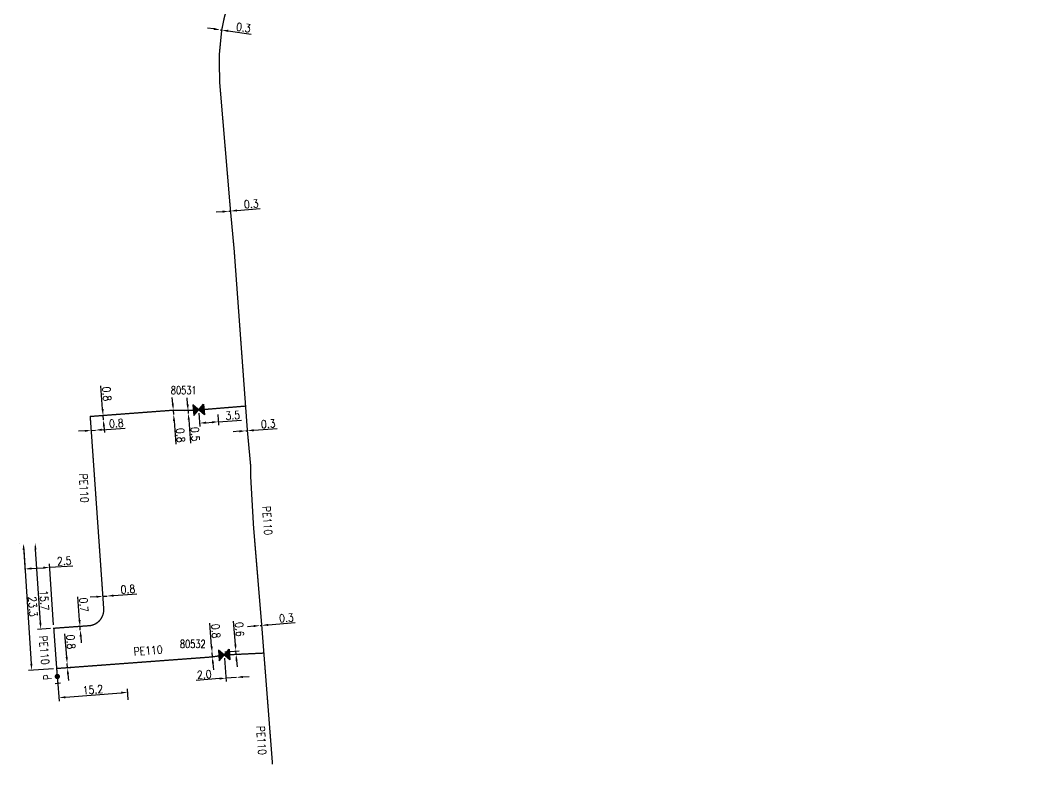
# Model space of a CAD drawing. Header units: millimetres. Extents: x 194012 to 194987, y 156000 to 157000.
# Drawn here: x 194058.2 to 194245.5, y 155999.9 to 156139.5 of the extents above; entities that cross this region are included whole.
import ezdxf
from ezdxf.enums import TextEntityAlignment as Align

# ---------------------------------------------------------------- set-up
doc = ezdxf.new("R2010")
doc.units = ezdxf.units.MM
doc.header["$PDMODE"] = 34
doc.layers.get('0').update_dxf_attribs({"linetype": 'CONTINUOUS'})
doc.layers.get('Defpoints').update_dxf_attribs({"linetype": 'CONTINUOUS'})
for name, color, linetype in [('G_120', 4, 'CONTINUOUS'), ('G_300', 7, 'CONTINUOUS'), ('G_340', 7, 'CONTINUOUS')]:
    doc.layers.add(name, color=color, linetype=linetype)
doc.styles.add('G_ROMANS', font='ROMANS.SHX', dxfattribs={"width": 0.75})
doc.styles.get("Standard").update_dxf_attribs({"font": 'romans.shx', "width": 0.85})
doc.linetypes.add('G_TYPB_PE', pattern='A,5,-0.3,["o",Standard,S=1.5,R=0,X=0,Y=-0.5],-1.65', length=6.95)
doc.dimstyles.get("Standard").update_dxf_attribs({"dimtxt": 1.5, "dimasz": 1.2, "dimexe": 0.625, "dimexo": 0.625, "dimgap": 0.25, "dimtad": 1, "dimdec": 1, "dimzin": 0, "dimdsep": 46, "dimtxsty": 'Standard', "dimcen": -0.5, "dimadec": 0, "dimazin": 0, "dimtfac": 1, "dimtdec": 1, "dimtmove": 0, "dimatfit": 3, "dimfxl": 1, "dimtolj": 1, "dimtzin": 0, "dimarcsym": 0})

# ---------------------------------------------------------------- blocks, each defined once
blk = doc.blocks.new('G_300_04')
at = {"linetype": 'Continuous'}
h = blk.add_hatch(color=0, dxfattribs=at)
h.paths.add_polyline_path([(-1, 1), (-1, -1), (0, 0)])
h.paths.add_polyline_path([(1, 1), (0, 0), (1, -1)])
at = {"color": 0, "linetype": 'Continuous', "flags": 128}
blk.add_lwpolyline([(-1, -1), (1, 1), (1, -1), (-1, 1)], close=True, dxfattribs=at)
at = {"color": 0, "linetype": 'Continuous', "style": 'G_ROMANS', "width": 0.75}
blk.add_attdef('NUM', text='', height=1.5, dxfattribs=at).set_placement((0, 2.1), align=Align.MIDDLE_CENTER)
at = {"color": 0, "linetype": 'Continuous', "style": 'G_ROMANS', "width": 0.75, "flags": 3}
for tag, p in [('DEF_LEG', (0, -5)), ('DEF_COUP', (0, -7.5)), ('DEF_TYPE', (0, -10))]:
    blk.add_attdef(tag, text='', height=1.2, dxfattribs=at).set_placement(p, align=Align.MIDDLE)
blk = doc.blocks.new('*D11')
at = {"layer": 'Defpoints', "color": 0, "linetype": 'Continuous'}
for p in [(194096.47, 156020.5), (194096.8, 156016.16), (194098.79, 156016.31)]:
    blk.add_point(p, dxfattribs=at)
at = {"layer": 'G_300', "color": 0, "linetype": 'Continuous', "lineweight": -2}
for p, q in [((194096.52, 156019.88), (194096.85, 156015.54)), ((194095.61, 156016.07), (194091.25, 156015.74)), ((194098.79, 156016.31), (194096.8, 156016.16)), ((194099.99, 156016.4), (194101.18, 156016.49))]:
    blk.add_line(p, q, dxfattribs=at)
at = {"layer": 'G_300', "color": 0, "linetype": 'Continuous'}
for points in [[(194095.59, 156016.27), (194095.62, 156015.87), (194096.8, 156016.16)], [(194099.97, 156016.6), (194100, 156016.2), (194098.79, 156016.31)]]:
    blk.add_solid(points, dxfattribs=at)
at = {"layer": 'G_300', "color": 0, "linetype": 'Continuous', "insert": (194092.75, 156016.85), "char_height": 1.5, "attachment_point": 5, "rotation": 4.3538}
blk.add_mtext('\\A1;2.0', dxfattribs=at)
blk = doc.blocks.new('*D13')
at = {"layer": 'Defpoints', "color": 0, "linetype": 'Continuous'}
for p in [(194058.83, 156041.37), (194059.15, 156036.63), (194064.54, 156025.51)]:
    blk.add_point(p, dxfattribs=at)
at = {"layer": 'G_120', "color": 0, "linetype": 'Continuous', "lineweight": -2}
for p, q in [((194058.87, 156040.75), (194059.19, 156036.01)), ((194060.34, 156036.71), (194062.58, 156036.86)), ((194064.5, 156026.13), (194063.74, 156037.57)), ((194063.78, 156036.94), (194068.14, 156037.23))]:
    blk.add_line(p, q, dxfattribs=at)
at = {"layer": 'G_120', "color": 0, "linetype": 'Continuous'}
for points in [[(194060.33, 156036.91), (194060.36, 156036.51), (194059.15, 156036.63)], [(194062.57, 156037.06), (194062.6, 156036.66), (194063.78, 156036.94)]]:
    blk.add_solid(points, dxfattribs=at)
at = {"layer": 'G_120', "color": 0, "linetype": 'Continuous', "insert": (194066.49, 156038.13), "char_height": 1.5, "attachment_point": 5, "rotation": 3.8079}
blk.add_mtext('\\A1;2.5', dxfattribs=at)
blk = doc.blocks.new('*D14')
at = {"layer": 'Defpoints', "color": 0, "linetype": 'Continuous'}
for p in [(194065.21, 156016.47), (194078.38, 156013.52), (194078.55, 156011.45)]:
    blk.add_point(p, dxfattribs=at)
at = {"layer": 'G_300', "color": 0, "linetype": 'Continuous', "lineweight": -2}
for p, q in [((194065.26, 156015.85), (194065.58, 156011.87)), ((194078.5, 156012.07), (194078.33, 156014.14)), ((194066.72, 156012.58), (194077.19, 156013.42))]:
    blk.add_line(p, q, dxfattribs=at)
at = {"layer": 'G_300', "color": 0, "linetype": 'Continuous'}
for points in [[(194066.71, 156012.78), (194066.74, 156012.38), (194065.53, 156012.49)], [(194077.17, 156013.62), (194077.2, 156013.23), (194078.38, 156013.52)]]:
    blk.add_solid(points, dxfattribs=at)
at = {"layer": 'G_300', "color": 0, "linetype": 'Continuous', "insert": (194071.88, 156014), "char_height": 1.5, "attachment_point": 5, "rotation": 4.5934}
blk.add_mtext('\\A1;15.2', dxfattribs=at)
blk = doc.blocks.new('G_300_12')
at = {"color": 0, "linetype": 'Continuous', "const_width": 0.497, "flags": 128}
blk.add_lwpolyline([(-0.21, 0, 1), (0.29, 0, 1)], format="xyb", close=True, dxfattribs=at)
at = {"color": 0, "linetype": 'Continuous', "style": 'G_ROMANS', "width": 0.75}
blk.add_text('P', height=1.5, dxfattribs=at).set_placement((0.04, 1.85), align=Align.MIDDLE)
at = {"color": 0, "linetype": 'Continuous', "style": 'G_ROMANS', "width": 0.75, "flags": 3}
for tag, p in [('DEF_LEG', (0, -10)), ('DEF_COUP', (0, -12.5)), ('DEF_TYPE', (0, -15))]:
    blk.add_attdef(tag, text='', height=1.2, dxfattribs=at).set_placement(p, align=Align.MIDDLE)
blk = doc.blocks.new('G_340_07')
at = {"color": 0, "linetype": 'Continuous', "const_width": 0.25, "flags": 128}
blk.add_lwpolyline([(0, 0), (1.25, 0)], dxfattribs=at)
at = {"color": 0, "linetype": 'Continuous', "flags": 128}
blk.add_lwpolyline([(1.25, -0.5), (1.25, 0.5)], dxfattribs=at)
at = {"color": 0, "linetype": 'Continuous', "style": 'G_ROMANS', "width": 0.75, "flags": 3}
for tag, p in [('DEF_LEG', (0, -5)), ('DEF_COUP', (0, -7.5)), ('DEF_TYPE', (0, -10))]:
    blk.add_attdef(tag, text='', height=1.2, dxfattribs=at).set_placement(p, align=Align.MIDDLE)
blk = doc.blocks.new('*D15')
at = {"layer": 'Defpoints', "color": 0, "linetype": 'Continuous'}
for p in [(194058.83, 156041.37), (194060.41, 156017.65), (194065.09, 156017.97)]:
    blk.add_point(p, dxfattribs=at)
at = {"layer": 'G_120', "color": 0, "linetype": 'Continuous', "lineweight": -2}
for p, q in [((194058.21, 156041.33), (194058.21, 156041.33)), ((194058.91, 156040.18), (194060.33, 156018.85)), ((194064.47, 156017.93), (194059.79, 156017.61))]:
    blk.add_line(p, q, dxfattribs=at)
at = {"layer": 'G_120', "color": 0, "linetype": 'Continuous'}
for points in [[(194059.11, 156040.19), (194058.71, 156040.16), (194058.83, 156041.37)], [(194060.53, 156018.87), (194060.13, 156018.84), (194060.41, 156017.65)]]:
    blk.add_solid(points, dxfattribs=at)
at = {"layer": 'G_120', "color": 0, "linetype": 'Continuous', "insert": (194060.62, 156029.58), "char_height": 1.5, "attachment_point": 5, "rotation": 273.8079}
blk.add_mtext('\\A1;23.3', dxfattribs=at)
blk = doc.blocks.new('*D16')
at = {"layer": 'Defpoints', "color": 0, "linetype": 'Continuous'}
for p in [(194061.04, 156041.52), (194061.04, 156041.52), (194064.54, 156025.51)]:
    blk.add_point(p, dxfattribs=at)
at = {"layer": 'G_120', "color": 0, "linetype": 'Continuous', "lineweight": -2}
for p, q in [((194062.03, 156026.54), (194061.12, 156040.32)), ((194063.92, 156025.47), (194061.49, 156025.31))]:
    blk.add_line(p, q, dxfattribs=at)
at = {"layer": 'G_120', "color": 0, "linetype": 'Continuous'}
for points in [[(194061.31, 156040.34), (194060.92, 156040.31), (194061.04, 156041.52)], [(194062.23, 156026.56), (194061.83, 156026.53), (194062.11, 156025.35)]]:
    blk.add_solid(points, dxfattribs=at)
at = {"layer": 'G_120', "color": 0, "linetype": 'Continuous', "insert": (194062.76, 156030.75), "char_height": 1.5, "attachment_point": 5, "rotation": 273.8079}
blk.add_mtext('\\A1;15.7', dxfattribs=at)
blk = doc.blocks.new('*D132')
at = {"layer": 'Defpoints', "color": 0, "linetype": 'Continuous'}
for p in [(194095.72, 156137.7), (194095.72, 156137.7), (194096.02, 156137.66)]:
    blk.add_point(p, dxfattribs=at)
at = {"layer": 'G_120', "color": 0, "linetype": 'Continuous', "lineweight": -2}
for p, q in [((194094.53, 156137.87), (194093.34, 156138.03)), ((194095.72, 156137.7), (194096.02, 156137.66)), ((194097.21, 156137.5), (194101.54, 156136.91))]:
    blk.add_line(p, q, dxfattribs=at)
at = {"layer": 'G_120', "color": 0, "linetype": 'Continuous'}
for points in [[(194094.56, 156138.07), (194094.51, 156137.67), (194095.72, 156137.7)], [(194097.24, 156137.7), (194097.18, 156137.3), (194096.02, 156137.66)]]:
    blk.add_solid(points, dxfattribs=at)
at = {"layer": 'G_120', "color": 0, "linetype": 'Continuous', "insert": (194100.1, 156138.12), "char_height": 1.5, "attachment_point": 5, "rotation": 352.2181}
blk.add_mtext('\\A1;0.3', dxfattribs=at)
blk = doc.blocks.new('*D133')
at = {"layer": 'Defpoints', "color": 0, "linetype": 'Continuous'}
for p in [(194097.37, 156103.7), (194097.37, 156103.7), (194097.67, 156103.73)]:
    blk.add_point(p, dxfattribs=at)
at = {"layer": 'G_120', "color": 0, "linetype": 'Continuous', "lineweight": -2}
for p, q in [((194096.17, 156103.6), (194094.98, 156103.5)), ((194097.37, 156103.7), (194097.67, 156103.73)), ((194098.86, 156103.83), (194103.22, 156104.2))]:
    blk.add_line(p, q, dxfattribs=at)
at = {"layer": 'G_120', "color": 0, "linetype": 'Continuous'}
for points in [[(194096.16, 156103.8), (194096.19, 156103.4), (194097.37, 156103.7)], [(194098.85, 156104.03), (194098.88, 156103.63), (194097.67, 156103.73)]]:
    blk.add_solid(points, dxfattribs=at)
at = {"layer": 'G_120', "color": 0, "linetype": 'Continuous', "insert": (194101.55, 156105.06), "char_height": 1.5, "attachment_point": 5, "rotation": 4.8547}
blk.add_mtext('\\A1;0.3', dxfattribs=at)
blk = doc.blocks.new('*D134')
at = {"layer": 'Defpoints', "color": 0, "linetype": 'Continuous'}
for p in [(194103.22, 156026.02), (194103.22, 156026.02), (194103.52, 156026.05)]:
    blk.add_point(p, dxfattribs=at)
at = {"layer": 'G_120', "color": 0, "linetype": 'Continuous', "lineweight": -2}
for p, q in [((194102.02, 156025.92), (194100.83, 156025.81)), ((194103.22, 156026.02), (194103.52, 156026.05)), ((194104.71, 156026.15), (194109.8, 156026.59))]:
    blk.add_line(p, q, dxfattribs=at)
at = {"layer": 'G_120', "color": 0, "linetype": 'Continuous'}
for points in [[(194102.01, 156026.12), (194102.04, 156025.72), (194103.22, 156026.02)], [(194104.7, 156026.35), (194104.73, 156025.95), (194103.52, 156026.05)]]:
    blk.add_solid(points, dxfattribs=at)
at = {"layer": 'G_120', "color": 0, "linetype": 'Continuous', "insert": (194108.14, 156027.45), "char_height": 1.5, "attachment_point": 5, "rotation": 4.9333}
blk.add_mtext('\\A1;0.3', dxfattribs=at)
blk = doc.blocks.new('*D135')
at = {"layer": 'Defpoints', "color": 0, "linetype": 'Continuous'}
for p in [(194100.53, 156062.52), (194100.53, 156062.52), (194100.83, 156062.54)]:
    blk.add_point(p, dxfattribs=at)
at = {"layer": 'G_120', "color": 0, "linetype": 'Continuous', "lineweight": -2}
for p, q in [((194099.33, 156062.43), (194098.14, 156062.34)), ((194100.53, 156062.52), (194100.83, 156062.54)), ((194102.03, 156062.63), (194106.39, 156062.96))]:
    blk.add_line(p, q, dxfattribs=at)
at = {"layer": 'G_120', "color": 0, "linetype": 'Continuous'}
for points in [[(194099.32, 156062.63), (194099.35, 156062.23), (194100.53, 156062.52)], [(194102.01, 156062.83), (194102.04, 156062.43), (194100.83, 156062.54)]]:
    blk.add_solid(points, dxfattribs=at)
at = {"layer": 'G_120', "color": 0, "linetype": 'Continuous', "insert": (194104.73, 156063.84), "char_height": 1.5, "attachment_point": 5, "rotation": 4.3416}
blk.add_mtext('\\A1;0.3', dxfattribs=at)
blk = doc.blocks.new('*D136')
at = {"layer": 'Defpoints', "color": 0, "linetype": 'Continuous'}
for p in [(194091.71, 156066.45), (194089.76, 156065.8), (194089.76, 156065.8)]:
    blk.add_point(p, dxfattribs=at)
at = {"layer": 'G_300', "color": 0, "linetype": 'Continuous', "lineweight": -2}
for p, q in [((194089.63, 156067.5), (194089.54, 156068.69)), ((194091.08, 156066.4), (194089.09, 156066.25)), ((194089.72, 156066.3), (194089.76, 156065.8)), ((194089.85, 156064.6), (194090.17, 156060.24))]:
    blk.add_line(p, q, dxfattribs=at)
at = {"layer": 'G_300', "color": 0, "linetype": 'Continuous'}
for points in [[(194089.83, 156067.51), (194089.43, 156067.48), (194089.72, 156066.3)], [(194090.04, 156064.62), (194089.65, 156064.59), (194089.76, 156065.8)]]:
    blk.add_solid(points, dxfattribs=at)
at = {"layer": 'G_300', "color": 0, "linetype": 'Continuous', "insert": (194091.05, 156061.9), "char_height": 1.5, "attachment_point": 5, "rotation": 274.2996}
blk.add_mtext('\\A1;0.5', dxfattribs=at)
blk = doc.blocks.new('*D137')
at = {"layer": 'Defpoints', "color": 0, "linetype": 'Continuous'}
for p in [(194091.71, 156066.45), (194095.23, 156066.21), (194095.38, 156064.22)]:
    blk.add_point(p, dxfattribs=at)
at = {"layer": 'G_300', "color": 0, "linetype": 'Continuous', "lineweight": -2}
for p, q in [((194091.75, 156065.83), (194091.94, 156063.33)), ((194095.28, 156065.59), (194095.43, 156063.6)), ((194095.38, 156064.22), (194099.74, 156064.55)), ((194093.09, 156064.05), (194094.19, 156064.13))]:
    blk.add_line(p, q, dxfattribs=at)
at = {"layer": 'G_300', "color": 0, "linetype": 'Continuous'}
for points in [[(194093.08, 156064.25), (194093.11, 156063.85), (194091.89, 156063.96)], [(194094.17, 156064.33), (194094.2, 156063.93), (194095.38, 156064.22)]]:
    blk.add_solid(points, dxfattribs=at)
at = {"layer": 'G_300', "color": 0, "linetype": 'Continuous', "insert": (194098.09, 156065.43), "char_height": 1.5, "attachment_point": 5, "rotation": 4.2996}
blk.add_mtext('\\A1;3.5', dxfattribs=at)
blk = doc.blocks.new('*D138')
at = {"layer": 'Defpoints', "color": 0, "linetype": 'Continuous'}
for p in [(194086.94, 156066.39), (194087, 156065.59), (194087, 156065.59)]:
    blk.add_point(p, dxfattribs=at)
at = {"layer": 'G_120', "color": 0, "linetype": 'Continuous', "lineweight": -2}
for p, q in [((194086.85, 156067.59), (194086.76, 156068.78)), ((194086.94, 156066.39), (194087, 156065.59)), ((194087.09, 156064.4), (194087.42, 156060.04))]:
    blk.add_line(p, q, dxfattribs=at)
at = {"layer": 'G_120', "color": 0, "linetype": 'Continuous'}
for points in [[(194087.05, 156067.6), (194086.65, 156067.57), (194086.94, 156066.39)], [(194087.29, 156064.41), (194086.89, 156064.38), (194087, 156065.59)]]:
    blk.add_solid(points, dxfattribs=at)
at = {"layer": 'G_120', "color": 0, "linetype": 'Continuous', "insert": (194088.3, 156061.69), "char_height": 1.5, "attachment_point": 5, "rotation": 274.2996}
blk.add_mtext('\\A1;0.8', dxfattribs=at)
blk = doc.blocks.new('*D139')
at = {"layer": 'Defpoints', "color": 0, "linetype": 'Continuous'}
for p in [(194073.78, 156065.4), (194073.84, 156064.6), (194073.84, 156064.6)]:
    blk.add_point(p, dxfattribs=at)
at = {"layer": 'G_120', "color": 0, "linetype": 'Continuous', "lineweight": -2}
for p, q in [((194073.69, 156066.6), (194073.37, 156070.96)), ((194073.84, 156064.6), (194073.78, 156065.4)), ((194073.93, 156063.41), (194074.02, 156062.21))]:
    blk.add_line(p, q, dxfattribs=at)
at = {"layer": 'G_120', "color": 0, "linetype": 'Continuous'}
for points in [[(194073.89, 156066.61), (194073.49, 156066.58), (194073.78, 156065.4)], [(194074.13, 156063.42), (194073.73, 156063.39), (194073.84, 156064.6)]]:
    blk.add_solid(points, dxfattribs=at)
at = {"layer": 'G_120', "color": 0, "linetype": 'Continuous', "insert": (194074.48, 156069.45), "char_height": 1.5, "attachment_point": 5, "rotation": 274.2996}
blk.add_mtext('\\A1;0.8', dxfattribs=at)
blk = doc.blocks.new('*D140')
at = {"layer": 'Defpoints', "color": 0, "linetype": 'Continuous'}
for p in [(194071.56, 156062.6), (194072.36, 156062.65), (194072.36, 156062.65)]:
    blk.add_point(p, dxfattribs=at)
at = {"layer": 'G_120', "color": 0, "linetype": 'Continuous', "lineweight": -2}
for p, q in [((194070.36, 156062.51), (194069.16, 156062.43)), ((194071.56, 156062.6), (194072.36, 156062.65)), ((194073.55, 156062.74), (194077.91, 156063.04))]:
    blk.add_line(p, q, dxfattribs=at)
at = {"layer": 'G_120', "color": 0, "linetype": 'Continuous'}
for points in [[(194070.35, 156062.71), (194070.37, 156062.31), (194071.56, 156062.6)], [(194073.54, 156062.94), (194073.57, 156062.54), (194072.36, 156062.65)]]:
    blk.add_solid(points, dxfattribs=at)
at = {"layer": 'G_120', "color": 0, "linetype": 'Continuous', "insert": (194076.26, 156063.93), "char_height": 1.5, "attachment_point": 5, "rotation": 4.0143}
blk.add_mtext('\\A1;0.8', dxfattribs=at)
blk = doc.blocks.new('*D141')
at = {"layer": 'Defpoints', "color": 0, "linetype": 'Continuous'}
for p in [(194073.74, 156031.5), (194074.54, 156031.55), (194074.54, 156031.55)]:
    blk.add_point(p, dxfattribs=at)
at = {"layer": 'G_120', "color": 0, "linetype": 'Continuous', "lineweight": -2}
for p, q in [((194072.54, 156031.41), (194071.35, 156031.33)), ((194073.74, 156031.5), (194074.54, 156031.55)), ((194075.73, 156031.64), (194080.1, 156031.94))]:
    blk.add_line(p, q, dxfattribs=at)
at = {"layer": 'G_120', "color": 0, "linetype": 'Continuous'}
for points in [[(194072.53, 156031.61), (194072.56, 156031.21), (194073.74, 156031.5)], [(194075.72, 156031.84), (194075.75, 156031.44), (194074.54, 156031.55)]]:
    blk.add_solid(points, dxfattribs=at)
at = {"layer": 'G_120', "color": 0, "linetype": 'Continuous', "insert": (194078.44, 156032.83), "char_height": 1.5, "attachment_point": 5, "rotation": 4.0143}
blk.add_mtext('\\A1;0.8', dxfattribs=at)
blk = doc.blocks.new('*D142')
at = {"layer": 'Defpoints', "color": 0, "linetype": 'Continuous'}
for p in [(194069.46, 156025.87), (194069.51, 156025.17), (194069.51, 156025.17)]:
    blk.add_point(p, dxfattribs=at)
at = {"layer": 'G_120', "color": 0, "linetype": 'Continuous', "lineweight": -2}
for p, q in [((194069.37, 156027.06), (194069.05, 156031.42)), ((194068.83, 156025.82), (194068.83, 156025.82)), ((194068.88, 156025.12), (194068.88, 156025.12)), ((194069.51, 156025.17), (194069.46, 156025.87)), ((194069.6, 156023.97), (194069.68, 156022.78))]:
    blk.add_line(p, q, dxfattribs=at)
at = {"layer": 'G_120', "color": 0, "linetype": 'Continuous'}
for points in [[(194069.57, 156027.08), (194069.17, 156027.05), (194069.46, 156025.87)], [(194069.8, 156023.99), (194069.4, 156023.96), (194069.51, 156025.17)]]:
    blk.add_solid(points, dxfattribs=at)
at = {"layer": 'G_120', "color": 0, "linetype": 'Continuous', "insert": (194070.17, 156029.91), "char_height": 1.5, "attachment_point": 5, "rotation": 274.1691}
blk.add_mtext('\\A1;0.7', dxfattribs=at)
blk = doc.blocks.new('*D143')
at = {"layer": 'Defpoints', "color": 0, "linetype": 'Continuous'}
for p in [(194065.09, 156017.96), (194067.05, 156018.91), (194067.05, 156018.91)]:
    blk.add_point(p, dxfattribs=at)
at = {"layer": 'G_120', "color": 0, "linetype": 'Continuous', "lineweight": -2}
for p, q in [((194066.96, 156020.11), (194066.64, 156024.47)), ((194065.71, 156018.01), (194067.74, 156018.16)), ((194067.11, 156018.11), (194067.05, 156018.91)), ((194067.2, 156016.92), (194067.29, 156015.72))]:
    blk.add_line(p, q, dxfattribs=at)
at = {"layer": 'G_120', "color": 0, "linetype": 'Continuous'}
for points in [[(194067.16, 156020.13), (194066.76, 156020.1), (194067.05, 156018.91)], [(194067.4, 156016.93), (194067, 156016.9), (194067.11, 156018.11)]]:
    blk.add_solid(points, dxfattribs=at)
at = {"layer": 'G_120', "color": 0, "linetype": 'Continuous', "insert": (194067.75, 156022.96), "char_height": 1.5, "attachment_point": 5, "rotation": 274.2542}
blk.add_mtext('\\A1;0.8', dxfattribs=at)
blk = doc.blocks.new('*D144')
at = {"layer": 'Defpoints', "color": 0, "linetype": 'Continuous'}
for p in [(194094.22, 156020.94), (194094.22, 156020.94), (194094.28, 156020.14)]:
    blk.add_point(p, dxfattribs=at)
at = {"layer": 'G_120', "color": 0, "linetype": 'Continuous', "lineweight": -2}
for p, q in [((194094.13, 156022.13), (194093.8, 156026.49)), ((194094.28, 156020.14), (194094.22, 156020.94)), ((194094.36, 156018.94), (194094.45, 156017.74))]:
    blk.add_line(p, q, dxfattribs=at)
at = {"layer": 'G_120', "color": 0, "linetype": 'Continuous'}
for points in [[(194094.33, 156022.15), (194093.93, 156022.12), (194094.22, 156020.94)], [(194094.56, 156018.96), (194094.17, 156018.93), (194094.28, 156020.14)]]:
    blk.add_solid(points, dxfattribs=at)
at = {"layer": 'G_120', "color": 0, "linetype": 'Continuous', "insert": (194094.92, 156024.98), "char_height": 1.5, "attachment_point": 5, "rotation": 274.2542}
blk.add_mtext('\\A1;0.8', dxfattribs=at)
blk = doc.blocks.new('*D145')
at = {"layer": 'Defpoints', "color": 0, "linetype": 'Continuous'}
for p in [(194098.67, 156021.27), (194096.01, 156021.07), (194096.47, 156020.5)]:
    blk.add_point(p, dxfattribs=at)
at = {"layer": 'G_300', "color": 0, "linetype": 'Continuous', "lineweight": -2}
for p, q in [((194098.58, 156022.46), (194098.25, 156026.82)), ((194096.63, 156021.12), (194099.29, 156021.31)), ((194098.71, 156020.67), (194098.67, 156021.27)), ((194097.09, 156020.55), (194099.34, 156020.71)), ((194098.8, 156019.47), (194098.89, 156018.27))]:
    blk.add_line(p, q, dxfattribs=at)
at = {"layer": 'G_300', "color": 0, "linetype": 'Continuous'}
for points in [[(194098.78, 156022.48), (194098.38, 156022.45), (194098.67, 156021.27)], [(194099, 156019.49), (194098.6, 156019.46), (194098.71, 156020.67)]]:
    blk.add_solid(points, dxfattribs=at)
at = {"layer": 'G_300', "color": 0, "linetype": 'Continuous', "insert": (194099.37, 156025.32), "char_height": 1.5, "attachment_point": 5, "rotation": 274.2542}
blk.add_mtext('\\A1;0.6', dxfattribs=at)

msp = doc.modelspace()

# ---------------------------------------------------------------- linework, layer by layer
at = {"layer": 'G_120', "linetype": 'G_TYPB_PE', "flags": 128}
for points in [[(194245.34, 156200.9, 0.25, 0.25, 0), (194230.97, 156195.76, 0.25, 0.25, 0), (194223.79, 156193.36, 0.25, 0.25, 0), (194212.91, 156190.12, 0.25, 0.25, 0.070597), (194204.65, 156186.33, 0.25, 0.25, 0), (194199.85, 156183.01, 0.25, 0.25, 0), (194176.83, 156166.76, 0.25, 0.25, 0), (194173.51, 156164.19, 0.25, 0.25, 0), (194164.66, 156157.9, 0.25, 0.25, 0), (194160.11, 156154.95, 0.25, 0.25, 0), (194155.24, 156152.32, 0.25, 0.25, -0.093392), (194147.18, 156149.45, 0.25, 0.25, 0), (194143.82, 156148.92, 0.25, 0.25, -0.075423), (194136.08, 156148.44, 0.25, 0.25, 0), (194132.3, 156148.77, 0.25, 0.25, 0), (194124.31, 156149.48, 0.25, 0.25, 0), (194112.52, 156150.48, 0.25, 0.25, 0.038389), (194111.08, 156150.46, 0.25, 0.25, 0.116811), (194103.74, 156148.02, 0.25, 0.25, 0), (194101.79, 156146.81, 0.25, 0.25, 0), (194098.4, 156143.3, 0.25, 0.25, 0.154933), (194096.48, 156139.89, 0.25, 0.25, 0), (194096.02, 156137.66, 0.25, 0.25, 0), (194095.59, 156133.29, 0.25, 0.25, 0), (194095.61, 156128.16, 0.25, 0.25, 0), (194097.67, 156103.73, 0.25, 0.25, 0), (194098.35, 156096.47, 0.25, 0.25, 0), (194100.83, 156062.54, 0.25, 0.25, 0), (194101.43, 156056.11, 0.25, 0.25, 0), (194101.47, 156053.53, 0.25, 0.25, 0), (194101.99, 156044.44, 0.25, 0.25, 0), (194103.52, 156026.05, 0.25, 0.25, 0), (194103.92, 156020.86, 0.25, 0.25, 0), (194105.54, 156000, 0, 0, 0)], [(194097.47, 156020.55, 0.25, 0.25, 0), (194103.96, 156020.86, 0, 0, 0)]]:
    msp.add_lwpolyline(points, format="xyseb", dxfattribs=at)
at = {"layer": 'G_120', "linetype": 'G_TYPB_PE', "const_width": 0.25, "flags": 128}
msp.add_lwpolyline([(194090.71, 156066.37), (194090.71, 156066.37), (194086.94, 156066.39), (194073.78, 156065.4), (194071.37, 156065.21), (194071.56, 156062.6), (194073.74, 156031.5), (194073.89, 156029.25, -0.39078), (194071.4, 156026.01), (194069.46, 156025.87), (194064.54, 156025.51), (194065.09, 156017.96)], format="xyb", dxfattribs=at)
for points in [[(194100.49, 156067.16), (194092.7, 156066.52), (194092.7, 156066.52)], [(194065.09, 156017.97), (194094.28, 156020.14), (194095.48, 156020.33)], [(194065.21, 156016.47), (194065.09, 156017.96)]]:
    msp.add_lwpolyline(points, dxfattribs=at)

# ---------------------------------------------------------------- block references
at = {"layer": 'G_300'}
ref = msp.add_blockref('G_300_04', (194091.71, 156066.45), dxfattribs=dict(at, rotation=4.392634333952477))
ref.add_attrib('NUM', '80531', dxfattribs={"layer": '0', "color": 0, "linetype": 'Continuous', "height": 1.5, "style": 'G_ROMANS', "width": 0.75}).set_placement((194088.9, 156070.13), align=Align.MIDDLE)
ref = msp.add_blockref('G_300_04', (194096.47, 156020.5), dxfattribs=dict(at, rotation=4.392634333197475))
ref.add_attrib('NUM', '80532', dxfattribs={"layer": '0', "color": 0, "linetype": 'Continuous', "height": 1.5, "style": 'G_ROMANS', "width": 0.75}).set_placement((194090.6, 156022.57), align=Align.MIDDLE)
at = {"layer": 'G_300', "rotation": 93.88221624761687}
msp.add_blockref('G_300_12', (194065.21, 156016.43), dxfattribs=at)
at = {"layer": 'G_340', "rotation": 274.5934168356733}
msp.add_blockref('G_340_07', (194065.21, 156016.47), dxfattribs=at)

# ---------------------------------------------------------------- texts
at = {"layer": 'G_120', "linetype": 'Continuous', "width": 0.85}
for rotation, p in [(272.6337, (194069.32, 156054.48)), (4.2545, (194079.55, 156020.39))]:
    msp.add_text('PE110', height=1.5, rotation=rotation, dxfattribs=at).set_placement(p)
for p in [(194104.57, 156045.69), (194103.46, 156004.49)]:
    msp.add_text('PE110', height=1.5, rotation=273.6384, dxfattribs=at).set_placement(p, align=Align.MIDDLE)
at = {"layer": 'G_120', "linetype": 'Continuous', "insert": (194062.21, 156018.63), "char_height": 1.5, "attachment_point": 9, "rotation": 274.5273}
msp.add_mtext('PE110', dxfattribs=at)

# ---------------------------------------------------------------- dimensions: what is measured, and where the dimension line sits
at = {"layer": 'G_120', "linetype": 'Continuous'}
for base, p1, p2, angle, picture, middle in [((194095.72, 156137.7), (194096.02, 156137.66), (194095.72, 156137.7), 352.2181, '*D132', (194099.97, 156137.12)), ((194097.37, 156103.7), (194097.67, 156103.73), (194097.37, 156103.7), 4.8547, '*D133', (194101.64, 156104.06)), ((194073.84, 156064.6), (194073.78, 156065.4), (194073.84, 156064.6), 94.2996, '*D139', (194073.48, 156069.38)), ((194087, 156065.59), (194086.94, 156066.39), (194087, 156065.59), 94.2996, '*D138', (194087.3, 156061.62)), ((194072.36, 156062.65), (194071.56, 156062.6), (194072.36, 156062.65), 184.0143, '*D140', (194076.33, 156062.93)), ((194100.53, 156062.52), (194100.83, 156062.54), (194100.53, 156062.52), 4.3416, '*D135', (194104.8, 156062.84)), ((194074.54, 156031.55), (194073.74, 156031.5), (194074.54, 156031.55), 184.0143, '*D141', (194078.51, 156031.83)), ((194069.51, 156025.17), (194069.46, 156025.87), (194069.51, 156025.17), 94.1691, '*D142', (194069.17, 156029.84)), ((194103.22, 156026.02), (194103.52, 156026.05), (194103.22, 156026.02), 4.9333, '*D134', (194108.22, 156026.45)), ((194094.22, 156020.94), (194094.28, 156020.14), (194094.22, 156020.94), 274.2542, '*D144', (194093.92, 156024.91)), ((194067.05, 156018.91), (194065.09, 156017.96), (194067.05, 156018.91), 274.2542, '*D143', (194066.76, 156022.89))]:
    dim = msp.add_linear_dim(base=base, p1=p1, p2=p2, angle=angle, dimstyle='Standard', dxfattribs=at)
    dim.commit()
    dim.dimension.update_dxf_attribs({"geometry": picture, "text_midpoint": middle, "dimtype": 160})
for base, p1, p2, angle, text, picture, middle in [((194060.41, 156017.65), (194058.83, 156041.37), (194065.09, 156017.97), 273.8079, '23.3', '*D15', (194059.62, 156029.51)), ((194059.15, 156036.63), (194064.54, 156025.51), (194058.83, 156041.37), 3.8079, '2.5', '*D13', (194066.56, 156037.13)), ((194061.04, 156041.52), (194064.54, 156025.51), (194061.04, 156041.52), 273.8079, '15.7', '*D16', (194061.76, 156030.68))]:
    dim = msp.add_linear_dim(base=base, p1=p1, p2=p2, angle=angle, text=text, dimstyle='Standard', dxfattribs=at)
    dim.commit()
    dim.dimension.update_dxf_attribs({"geometry": picture, "text_midpoint": middle, "dimtype": 160})
at = {"layer": 'G_300', "linetype": 'Continuous'}
for base, p1, p2, angle, picture, middle in [((194089.76, 156065.8), (194091.71, 156066.45), (194089.76, 156065.8), 94.2996, '*D136', (194090.05, 156061.83)), ((194095.38, 156064.22), (194091.71, 156066.45), (194095.23, 156066.21), 184.2996, '*D137', (194098.16, 156064.43)), ((194098.67, 156021.27), (194096.47, 156020.5), (194096.01, 156021.07), 274.2542, '*D145', (194098.37, 156025.24)), ((194096.8, 156016.16), (194098.79, 156016.31), (194096.47, 156020.5), 4.3538, '*D11', (194092.83, 156015.86))]:
    dim = msp.add_linear_dim(base=base, p1=p1, p2=p2, angle=angle, dimstyle='Standard', dxfattribs=at)
    dim.commit()
    dim.dimension.update_dxf_attribs({"geometry": picture, "text_midpoint": middle, "dimtype": 160})
dim = msp.add_linear_dim(base=(194078.38, 156013.52), p1=(194065.21, 156016.47), p2=(194078.55, 156011.45), angle=184.5934, text='15.2', dimstyle='Standard', dxfattribs=at)
dim.commit()
dim.dimension.update_dxf_attribs({"geometry": '*D14', "text_midpoint": (194071.96, 156013), "dimtype": 160})

doc.saveas('drawing.dxf')
